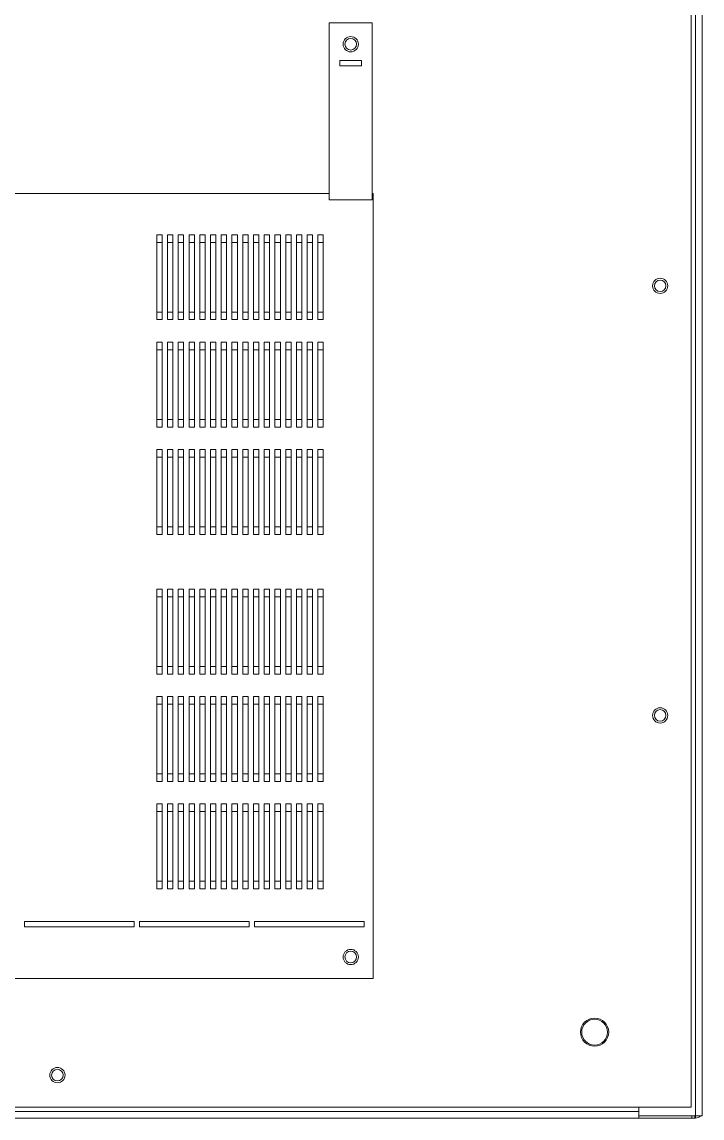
# Model space of a CAD drawing. Extents: x 758840 to 1108724, y -102573 to 143521.
# Drawn here: x 877386 to 877702, y 66433 to 66943 of the extents above; entities that cross this region are included whole.
import ezdxf

# ---------------------------------------------------------------- set-up
doc = ezdxf.new("R2010")
doc.units = 0
doc.header["$LTSCALE"] = 1000
doc.header["$MEASUREMENT"] = 0
doc.layers.add('02电气-设备', color=255, linetype='Continuous')

# ---------------------------------------------------------------- blocks, each defined once
blk = doc.blocks.new('低压总进线柜')
at = {"linetype": 'Continuous', "lineweight": 15}
for p, q in [((1194, 1189.8), (1194, 1)), ((1197, 1), (1197, 1189.8)), ((1192, 717.5), (1192, 5)), ((1023.5, 427.5), (1023.5, 510)), ((1023.5, 510), (1043.5, 510)), ((1043.5, 510), (1043.5, 427.5)), ((1028.5, 490), (1028.5, 492.5)), ((1028.5, 492.5), (1038.5, 492.5)), ((1038.5, 490), (1028.5, 490)), ((1038.5, 492.5), (1038.5, 490)), ((837.38, 430.5), (1023.5, 430.5)), ((1043.5, 430.5), (1044, 430.5)), ((1044, 430.5), (1044, 65)), ((1043.5, 427.5), (1023.5, 427.5)), ((945.75, 411.24), (943.25, 411.24)), ((943.25, 407.74), (943.25, 411.24)), ((945.75, 407.74), (945.75, 411.24)), ((950.75, 411.24), (948.25, 411.24)), ((948.25, 407.74), (948.25, 411.24)), ((950.75, 407.74), (950.75, 411.24)), ((955.75, 411.24), (953.25, 411.24)), ((953.25, 407.74), (953.25, 411.24)), ((955.75, 407.74), (955.75, 411.24)), ((960.75, 411.24), (958.25, 411.24)), ((958.25, 407.74), (958.25, 411.24)), ((960.75, 407.74), (960.75, 411.24)), ((965.75, 411.24), (963.25, 411.24)), ((963.25, 407.74), (963.25, 411.24)), ((965.75, 407.74), (965.75, 411.24)), ((970.75, 411.24), (968.25, 411.24)), ((968.25, 407.74), (968.25, 411.24)), ((970.75, 407.74), (970.75, 411.24)), ((975.75, 411.24), (973.25, 411.24)), ((973.25, 407.74), (973.25, 411.24)), ((975.75, 407.74), (975.75, 411.24)), ((980.75, 411.24), (978.25, 411.24)), ((978.25, 407.74), (978.25, 411.24)), ((980.75, 407.74), (980.75, 411.24)), ((985.75, 411.24), (983.25, 411.24)), ((983.25, 407.74), (983.25, 411.24)), ((985.75, 407.74), (985.75, 411.24)), ((990.75, 411.24), (988.25, 411.24)), ((988.25, 407.74), (988.25, 411.24)), ((990.75, 407.74), (990.75, 411.24)), ((995.75, 411.24), (993.25, 411.24)), ((993.25, 407.74), (993.25, 411.24)), ((995.75, 407.74), (995.75, 411.24)), ((1000.75, 411.24), (998.25, 411.24)), ((998.25, 407.74), (998.25, 411.24)), ((1000.75, 407.74), (1000.75, 411.24)), ((1005.75, 411.24), (1003.25, 411.24)), ((1003.25, 407.74), (1003.25, 411.24)), ((1005.75, 407.74), (1005.75, 411.24)), ((1010.75, 411.24), (1008.25, 411.24)), ((1008.25, 407.74), (1008.25, 411.24)), ((1010.75, 407.74), (1010.75, 411.24)), ((1015.75, 411.24), (1013.25, 411.24)), ((1013.25, 407.74), (1013.25, 411.24)), ((1015.75, 407.74), (1015.75, 411.24)), ((1020.75, 411.24), (1018.25, 411.24)), ((1018.25, 407.74), (1018.25, 411.24)), ((1020.75, 407.74), (1020.75, 411.24)), ((945.75, 407.74), (943.25, 407.74)), ((943.25, 375.26), (943.25, 407.74)), ((945.75, 375.26), (945.75, 407.74)), ((950.75, 407.74), (948.25, 407.74)), ((948.25, 375.26), (948.25, 407.74)), ((950.75, 375.26), (950.75, 407.74)), ((955.75, 407.74), (953.25, 407.74)), ((953.25, 375.26), (953.25, 407.74)), ((955.75, 375.26), (955.75, 407.74)), ((960.75, 407.74), (958.25, 407.74)), ((958.25, 375.26), (958.25, 407.74)), ((960.75, 375.26), (960.75, 407.74)), ((965.75, 407.74), (963.25, 407.74)), ((963.25, 375.26), (963.25, 407.74)), ((965.75, 375.26), (965.75, 407.74)), ((970.75, 407.74), (968.25, 407.74)), ((968.25, 375.26), (968.25, 407.74)), ((970.75, 375.26), (970.75, 407.74)), ((975.75, 407.74), (973.25, 407.74)), ((973.25, 375.26), (973.25, 407.74)), ((975.75, 375.26), (975.75, 407.74)), ((980.75, 407.74), (978.25, 407.74)), ((978.25, 375.26), (978.25, 407.74)), ((980.75, 375.26), (980.75, 407.74)), ((985.75, 407.74), (983.25, 407.74)), ((983.25, 375.26), (983.25, 407.74)), ((985.75, 375.26), (985.75, 407.74)), ((990.75, 407.74), (988.25, 407.74)), ((988.25, 375.26), (988.25, 407.74)), ((990.75, 375.26), (990.75, 407.74)), ((995.75, 407.74), (993.25, 407.74)), ((993.25, 375.26), (993.25, 407.74)), ((995.75, 375.26), (995.75, 407.74)), ((1000.75, 407.74), (998.25, 407.74)), ((998.25, 375.26), (998.25, 407.74)), ((1000.75, 375.26), (1000.75, 407.74)), ((1005.75, 407.74), (1003.25, 407.74)), ((1003.25, 375.26), (1003.25, 407.74)), ((1005.75, 375.26), (1005.75, 407.74)), ((1010.75, 407.74), (1008.25, 407.74)), ((1008.25, 375.26), (1008.25, 407.74)), ((1010.75, 375.26), (1010.75, 407.74)), ((1015.75, 407.74), (1013.25, 407.74)), ((1013.25, 375.26), (1013.25, 407.74)), ((1015.75, 375.26), (1015.75, 407.74)), ((1020.75, 407.74), (1018.25, 407.74)), ((1018.25, 375.26), (1018.25, 407.74)), ((1020.75, 375.26), (1020.75, 407.74)), ((945.75, 375.26), (943.25, 375.26)), ((943.25, 371.76), (943.25, 375.26)), ((945.75, 371.76), (945.75, 375.26)), ((950.75, 375.26), (948.25, 375.26)), ((948.25, 371.76), (948.25, 375.26)), ((950.75, 371.76), (950.75, 375.26)), ((955.75, 375.26), (953.25, 375.26)), ((953.25, 371.76), (953.25, 375.26)), ((955.75, 371.76), (955.75, 375.26)), ((960.75, 375.26), (958.25, 375.26)), ((958.25, 371.76), (958.25, 375.26)), ((960.75, 371.76), (960.75, 375.26)), ((965.75, 375.26), (963.25, 375.26)), ((963.25, 371.76), (963.25, 375.26)), ((965.75, 371.76), (965.75, 375.26)), ((970.75, 375.26), (968.25, 375.26)), ((968.25, 371.76), (968.25, 375.26)), ((970.75, 371.76), (970.75, 375.26)), ((975.75, 375.26), (973.25, 375.26)), ((973.25, 371.76), (973.25, 375.26)), ((975.75, 371.76), (975.75, 375.26)), ((980.75, 375.26), (978.25, 375.26)), ((978.25, 371.76), (978.25, 375.26)), ((980.75, 371.76), (980.75, 375.26)), ((985.75, 375.26), (983.25, 375.26)), ((983.25, 371.76), (983.25, 375.26)), ((985.75, 371.76), (985.75, 375.26)), ((990.75, 375.26), (988.25, 375.26)), ((988.25, 371.76), (988.25, 375.26)), ((990.75, 371.76), (990.75, 375.26)), ((995.75, 375.26), (993.25, 375.26)), ((993.25, 371.76), (993.25, 375.26)), ((995.75, 371.76), (995.75, 375.26)), ((1000.75, 375.26), (998.25, 375.26)), ((998.25, 371.76), (998.25, 375.26)), ((1000.75, 371.76), (1000.75, 375.26)), ((1005.75, 375.26), (1003.25, 375.26)), ((1003.25, 371.76), (1003.25, 375.26)), ((1005.75, 371.76), (1005.75, 375.26)), ((1010.75, 375.26), (1008.25, 375.26)), ((1008.25, 371.76), (1008.25, 375.26)), ((1010.75, 371.76), (1010.75, 375.26)), ((1015.75, 375.26), (1013.25, 375.26)), ((1013.25, 371.76), (1013.25, 375.26)), ((1015.75, 371.76), (1015.75, 375.26)), ((1020.75, 375.26), (1018.25, 375.26)), ((1018.25, 371.76), (1018.25, 375.26)), ((1020.75, 371.76), (1020.75, 375.26)), ((943.25, 371.76), (945.75, 371.76)), ((948.25, 371.76), (950.75, 371.76)), ((953.25, 371.76), (955.75, 371.76)), ((958.25, 371.76), (960.75, 371.76)), ((963.25, 371.76), (965.75, 371.76)), ((968.25, 371.76), (970.75, 371.76)), ((973.25, 371.76), (975.75, 371.76)), ((978.25, 371.76), (980.75, 371.76)), ((983.25, 371.76), (985.75, 371.76)), ((988.25, 371.76), (990.75, 371.76)), ((993.25, 371.76), (995.75, 371.76)), ((998.25, 371.76), (1000.75, 371.76)), ((1003.25, 371.76), (1005.75, 371.76)), ((1008.25, 371.76), (1010.75, 371.76)), ((1013.25, 371.76), (1015.75, 371.76)), ((1018.25, 371.76), (1020.75, 371.76)), ((945.75, 361.24), (943.25, 361.24)), ((943.25, 357.74), (943.25, 361.24)), ((945.75, 357.74), (943.25, 357.74)), ((943.25, 325.26), (943.25, 357.74)), ((945.75, 357.74), (945.75, 361.24)), ((945.75, 325.26), (945.75, 357.74)), ((950.75, 361.24), (948.25, 361.24)), ((948.25, 357.74), (948.25, 361.24)), ((950.75, 357.74), (948.25, 357.74)), ((948.25, 325.26), (948.25, 357.74)), ((950.75, 357.74), (950.75, 361.24)), ((950.75, 325.26), (950.75, 357.74)), ((955.75, 361.24), (953.25, 361.24)), ((953.25, 357.74), (953.25, 361.24)), ((955.75, 357.74), (953.25, 357.74)), ((953.25, 325.26), (953.25, 357.74)), ((955.75, 357.74), (955.75, 361.24)), ((955.75, 325.26), (955.75, 357.74)), ((960.75, 361.24), (958.25, 361.24)), ((958.25, 357.74), (958.25, 361.24)), ((960.75, 357.74), (958.25, 357.74)), ((958.25, 325.26), (958.25, 357.74)), ((960.75, 357.74), (960.75, 361.24)), ((960.75, 325.26), (960.75, 357.74)), ((965.75, 361.24), (963.25, 361.24)), ((963.25, 357.74), (963.25, 361.24)), ((965.75, 357.74), (963.25, 357.74)), ((963.25, 325.26), (963.25, 357.74)), ((965.75, 357.74), (965.75, 361.24)), ((965.75, 325.26), (965.75, 357.74)), ((970.75, 361.24), (968.25, 361.24)), ((968.25, 357.74), (968.25, 361.24)), ((970.75, 357.74), (968.25, 357.74)), ((968.25, 325.26), (968.25, 357.74)), ((970.75, 357.74), (970.75, 361.24)), ((970.75, 325.26), (970.75, 357.74)), ((975.75, 361.24), (973.25, 361.24)), ((973.25, 357.74), (973.25, 361.24)), ((975.75, 357.74), (973.25, 357.74)), ((973.25, 325.26), (973.25, 357.74)), ((975.75, 357.74), (975.75, 361.24)), ((975.75, 325.26), (975.75, 357.74)), ((980.75, 361.24), (978.25, 361.24)), ((978.25, 357.74), (978.25, 361.24)), ((980.75, 357.74), (978.25, 357.74)), ((978.25, 325.26), (978.25, 357.74)), ((980.75, 357.74), (980.75, 361.24)), ((980.75, 325.26), (980.75, 357.74)), ((985.75, 361.24), (983.25, 361.24)), ((983.25, 357.74), (983.25, 361.24)), ((985.75, 357.74), (983.25, 357.74)), ((983.25, 325.26), (983.25, 357.74)), ((985.75, 357.74), (985.75, 361.24)), ((985.75, 325.26), (985.75, 357.74)), ((990.75, 361.24), (988.25, 361.24)), ((988.25, 357.74), (988.25, 361.24)), ((990.75, 357.74), (988.25, 357.74)), ((988.25, 325.26), (988.25, 357.74)), ((990.75, 357.74), (990.75, 361.24)), ((990.75, 325.26), (990.75, 357.74)), ((995.75, 361.24), (993.25, 361.24)), ((993.25, 357.74), (993.25, 361.24)), ((995.75, 357.74), (993.25, 357.74)), ((993.25, 325.26), (993.25, 357.74)), ((995.75, 357.74), (995.75, 361.24)), ((995.75, 325.26), (995.75, 357.74)), ((1000.75, 361.24), (998.25, 361.24)), ((998.25, 357.74), (998.25, 361.24)), ((1000.75, 357.74), (998.25, 357.74)), ((998.25, 325.26), (998.25, 357.74)), ((1000.75, 357.74), (1000.75, 361.24)), ((1000.75, 325.26), (1000.75, 357.74)), ((1005.75, 361.24), (1003.25, 361.24)), ((1003.25, 357.74), (1003.25, 361.24)), ((1005.75, 357.74), (1003.25, 357.74)), ((1003.25, 325.26), (1003.25, 357.74)), ((1005.75, 357.74), (1005.75, 361.24)), ((1005.75, 325.26), (1005.75, 357.74)), ((1010.75, 361.24), (1008.25, 361.24)), ((1008.25, 357.74), (1008.25, 361.24)), ((1010.75, 357.74), (1008.25, 357.74)), ((1008.25, 325.26), (1008.25, 357.74)), ((1010.75, 357.74), (1010.75, 361.24)), ((1010.75, 325.26), (1010.75, 357.74)), ((1015.75, 361.24), (1013.25, 361.24)), ((1013.25, 357.74), (1013.25, 361.24)), ((1015.75, 357.74), (1013.25, 357.74)), ((1013.25, 325.26), (1013.25, 357.74)), ((1015.75, 357.74), (1015.75, 361.24)), ((1015.75, 325.26), (1015.75, 357.74)), ((1020.75, 361.24), (1018.25, 361.24)), ((1018.25, 357.74), (1018.25, 361.24)), ((1020.75, 357.74), (1018.25, 357.74)), ((1018.25, 325.26), (1018.25, 357.74)), ((1020.75, 357.74), (1020.75, 361.24)), ((1020.75, 325.26), (1020.75, 357.74)), ((945.75, 325.26), (943.25, 325.26)), ((943.25, 321.76), (943.25, 325.26)), ((943.25, 321.76), (945.75, 321.76)), ((945.75, 321.76), (945.75, 325.26)), ((950.75, 325.26), (948.25, 325.26)), ((948.25, 321.76), (948.25, 325.26)), ((948.25, 321.76), (950.75, 321.76)), ((950.75, 321.76), (950.75, 325.26)), ((955.75, 325.26), (953.25, 325.26)), ((953.25, 321.76), (953.25, 325.26)), ((953.25, 321.76), (955.75, 321.76)), ((955.75, 321.76), (955.75, 325.26)), ((960.75, 325.26), (958.25, 325.26)), ((958.25, 321.76), (958.25, 325.26)), ((958.25, 321.76), (960.75, 321.76)), ((960.75, 321.76), (960.75, 325.26)), ((965.75, 325.26), (963.25, 325.26)), ((963.25, 321.76), (963.25, 325.26)), ((963.25, 321.76), (965.75, 321.76)), ((965.75, 321.76), (965.75, 325.26)), ((970.75, 325.26), (968.25, 325.26)), ((968.25, 321.76), (968.25, 325.26)), ((968.25, 321.76), (970.75, 321.76)), ((970.75, 321.76), (970.75, 325.26)), ((975.75, 325.26), (973.25, 325.26)), ((973.25, 321.76), (973.25, 325.26)), ((973.25, 321.76), (975.75, 321.76)), ((975.75, 321.76), (975.75, 325.26)), ((980.75, 325.26), (978.25, 325.26)), ((978.25, 321.76), (978.25, 325.26)), ((978.25, 321.76), (980.75, 321.76)), ((980.75, 321.76), (980.75, 325.26)), ((985.75, 325.26), (983.25, 325.26)), ((983.25, 321.76), (983.25, 325.26)), ((983.25, 321.76), (985.75, 321.76)), ((985.75, 321.76), (985.75, 325.26)), ((990.75, 325.26), (988.25, 325.26)), ((988.25, 321.76), (988.25, 325.26)), ((988.25, 321.76), (990.75, 321.76)), ((990.75, 321.76), (990.75, 325.26)), ((995.75, 325.26), (993.25, 325.26)), ((993.25, 321.76), (993.25, 325.26)), ((993.25, 321.76), (995.75, 321.76)), ((995.75, 321.76), (995.75, 325.26)), ((1000.75, 325.26), (998.25, 325.26)), ((998.25, 321.76), (998.25, 325.26)), ((998.25, 321.76), (1000.75, 321.76)), ((1000.75, 321.76), (1000.75, 325.26)), ((1005.75, 325.26), (1003.25, 325.26)), ((1003.25, 321.76), (1003.25, 325.26)), ((1003.25, 321.76), (1005.75, 321.76)), ((1005.75, 321.76), (1005.75, 325.26)), ((1010.75, 325.26), (1008.25, 325.26)), ((1008.25, 321.76), (1008.25, 325.26)), ((1008.25, 321.76), (1010.75, 321.76)), ((1010.75, 321.76), (1010.75, 325.26)), ((1015.75, 325.26), (1013.25, 325.26)), ((1013.25, 321.76), (1013.25, 325.26)), ((1013.25, 321.76), (1015.75, 321.76)), ((1015.75, 321.76), (1015.75, 325.26)), ((1020.75, 325.26), (1018.25, 325.26)), ((1018.25, 321.76), (1018.25, 325.26)), ((1018.25, 321.76), (1020.75, 321.76)), ((1020.75, 321.76), (1020.75, 325.26)), ((945.75, 311.24), (943.25, 311.24)), ((943.25, 307.74), (943.25, 311.24)), ((945.75, 307.74), (943.25, 307.74)), ((943.25, 275.26), (943.25, 307.74)), ((945.75, 307.74), (945.75, 311.24)), ((945.75, 275.26), (945.75, 307.74)), ((950.75, 311.24), (948.25, 311.24)), ((948.25, 307.74), (948.25, 311.24)), ((950.75, 307.74), (948.25, 307.74)), ((948.25, 275.26), (948.25, 307.74)), ((950.75, 307.74), (950.75, 311.24)), ((950.75, 275.26), (950.75, 307.74)), ((955.75, 311.24), (953.25, 311.24)), ((953.25, 307.74), (953.25, 311.24)), ((955.75, 307.74), (953.25, 307.74)), ((953.25, 275.26), (953.25, 307.74)), ((955.75, 307.74), (955.75, 311.24)), ((955.75, 275.26), (955.75, 307.74)), ((960.75, 311.24), (958.25, 311.24)), ((958.25, 307.74), (958.25, 311.24)), ((960.75, 307.74), (958.25, 307.74)), ((958.25, 275.26), (958.25, 307.74)), ((960.75, 307.74), (960.75, 311.24)), ((960.75, 275.26), (960.75, 307.74)), ((965.75, 311.24), (963.25, 311.24)), ((963.25, 307.74), (963.25, 311.24)), ((965.75, 307.74), (963.25, 307.74)), ((963.25, 275.26), (963.25, 307.74)), ((965.75, 307.74), (965.75, 311.24)), ((965.75, 275.26), (965.75, 307.74)), ((970.75, 311.24), (968.25, 311.24)), ((968.25, 307.74), (968.25, 311.24)), ((970.75, 307.74), (968.25, 307.74)), ((968.25, 275.26), (968.25, 307.74)), ((970.75, 307.74), (970.75, 311.24)), ((970.75, 275.26), (970.75, 307.74)), ((975.75, 311.24), (973.25, 311.24)), ((973.25, 307.74), (973.25, 311.24)), ((975.75, 307.74), (973.25, 307.74)), ((973.25, 275.26), (973.25, 307.74)), ((975.75, 307.74), (975.75, 311.24)), ((975.75, 275.26), (975.75, 307.74)), ((980.75, 311.24), (978.25, 311.24)), ((978.25, 307.74), (978.25, 311.24)), ((980.75, 307.74), (978.25, 307.74)), ((978.25, 275.26), (978.25, 307.74)), ((980.75, 307.74), (980.75, 311.24)), ((980.75, 275.26), (980.75, 307.74)), ((985.75, 311.24), (983.25, 311.24)), ((983.25, 307.74), (983.25, 311.24)), ((985.75, 307.74), (983.25, 307.74)), ((983.25, 275.26), (983.25, 307.74)), ((985.75, 307.74), (985.75, 311.24)), ((985.75, 275.26), (985.75, 307.74)), ((990.75, 311.24), (988.25, 311.24)), ((988.25, 307.74), (988.25, 311.24)), ((990.75, 307.74), (988.25, 307.74)), ((988.25, 275.26), (988.25, 307.74)), ((990.75, 307.74), (990.75, 311.24)), ((990.75, 275.26), (990.75, 307.74)), ((995.75, 311.24), (993.25, 311.24)), ((993.25, 307.74), (993.25, 311.24)), ((995.75, 307.74), (993.25, 307.74)), ((993.25, 275.26), (993.25, 307.74)), ((995.75, 307.74), (995.75, 311.24)), ((995.75, 275.26), (995.75, 307.74)), ((1000.75, 311.24), (998.25, 311.24)), ((998.25, 307.74), (998.25, 311.24)), ((1000.75, 307.74), (998.25, 307.74)), ((998.25, 275.26), (998.25, 307.74)), ((1000.75, 307.74), (1000.75, 311.24)), ((1000.75, 275.26), (1000.75, 307.74)), ((1005.75, 311.24), (1003.25, 311.24)), ((1003.25, 307.74), (1003.25, 311.24)), ((1005.75, 307.74), (1003.25, 307.74)), ((1003.25, 275.26), (1003.25, 307.74)), ((1005.75, 307.74), (1005.75, 311.24)), ((1005.75, 275.26), (1005.75, 307.74)), ((1010.75, 311.24), (1008.25, 311.24)), ((1008.25, 307.74), (1008.25, 311.24)), ((1010.75, 307.74), (1008.25, 307.74)), ((1008.25, 275.26), (1008.25, 307.74)), ((1010.75, 307.74), (1010.75, 311.24)), ((1010.75, 275.26), (1010.75, 307.74)), ((1015.75, 311.24), (1013.25, 311.24)), ((1013.25, 307.74), (1013.25, 311.24)), ((1015.75, 307.74), (1013.25, 307.74)), ((1013.25, 275.26), (1013.25, 307.74)), ((1015.75, 307.74), (1015.75, 311.24)), ((1015.75, 275.26), (1015.75, 307.74)), ((1020.75, 311.24), (1018.25, 311.24)), ((1018.25, 307.74), (1018.25, 311.24)), ((1020.75, 307.74), (1018.25, 307.74)), ((1018.25, 275.26), (1018.25, 307.74)), ((1020.75, 307.74), (1020.75, 311.24)), ((1020.75, 275.26), (1020.75, 307.74)), ((945.75, 275.26), (943.25, 275.26)), ((943.25, 271.76), (943.25, 275.26)), ((943.25, 271.76), (945.75, 271.76)), ((945.75, 271.76), (945.75, 275.26)), ((950.75, 275.26), (948.25, 275.26)), ((948.25, 271.76), (948.25, 275.26)), ((948.25, 271.76), (950.75, 271.76)), ((950.75, 271.76), (950.75, 275.26)), ((955.75, 275.26), (953.25, 275.26)), ((953.25, 271.76), (953.25, 275.26)), ((953.25, 271.76), (955.75, 271.76)), ((955.75, 271.76), (955.75, 275.26)), ((960.75, 275.26), (958.25, 275.26)), ((958.25, 271.76), (958.25, 275.26)), ((958.25, 271.76), (960.75, 271.76)), ((960.75, 271.76), (960.75, 275.26)), ((965.75, 275.26), (963.25, 275.26)), ((963.25, 271.76), (963.25, 275.26)), ((963.25, 271.76), (965.75, 271.76)), ((965.75, 271.76), (965.75, 275.26)), ((970.75, 275.26), (968.25, 275.26)), ((968.25, 271.76), (968.25, 275.26)), ((968.25, 271.76), (970.75, 271.76)), ((970.75, 271.76), (970.75, 275.26)), ((975.75, 275.26), (973.25, 275.26)), ((973.25, 271.76), (973.25, 275.26)), ((973.25, 271.76), (975.75, 271.76)), ((975.75, 271.76), (975.75, 275.26)), ((980.75, 275.26), (978.25, 275.26)), ((978.25, 271.76), (978.25, 275.26)), ((978.25, 271.76), (980.75, 271.76)), ((980.75, 271.76), (980.75, 275.26)), ((985.75, 275.26), (983.25, 275.26)), ((983.25, 271.76), (983.25, 275.26)), ((983.25, 271.76), (985.75, 271.76)), ((985.75, 271.76), (985.75, 275.26)), ((990.75, 275.26), (988.25, 275.26)), ((988.25, 271.76), (988.25, 275.26)), ((988.25, 271.76), (990.75, 271.76)), ((990.75, 271.76), (990.75, 275.26)), ((995.75, 275.26), (993.25, 275.26)), ((993.25, 271.76), (993.25, 275.26)), ((993.25, 271.76), (995.75, 271.76)), ((995.75, 271.76), (995.75, 275.26)), ((1000.75, 275.26), (998.25, 275.26)), ((998.25, 271.76), (998.25, 275.26)), ((998.25, 271.76), (1000.75, 271.76)), ((1000.75, 271.76), (1000.75, 275.26)), ((1005.75, 275.26), (1003.25, 275.26)), ((1003.25, 271.76), (1003.25, 275.26)), ((1003.25, 271.76), (1005.75, 271.76)), ((1005.75, 271.76), (1005.75, 275.26)), ((1010.75, 275.26), (1008.25, 275.26)), ((1008.25, 271.76), (1008.25, 275.26)), ((1008.25, 271.76), (1010.75, 271.76)), ((1010.75, 271.76), (1010.75, 275.26)), ((1015.75, 275.26), (1013.25, 275.26)), ((1013.25, 271.76), (1013.25, 275.26)), ((1013.25, 271.76), (1015.75, 271.76)), ((1015.75, 271.76), (1015.75, 275.26)), ((1020.75, 275.26), (1018.25, 275.26)), ((1018.25, 271.76), (1018.25, 275.26)), ((1018.25, 271.76), (1020.75, 271.76)), ((1020.75, 271.76), (1020.75, 275.26)), ((943.25, 242.74), (943.25, 246.24)), ((945.75, 246.24), (943.25, 246.24)), ((945.75, 242.74), (945.75, 246.24)), ((948.25, 242.74), (948.25, 246.24)), ((950.75, 246.24), (948.25, 246.24)), ((950.75, 242.74), (950.75, 246.24)), ((953.25, 242.74), (953.25, 246.24)), ((955.75, 246.24), (953.25, 246.24)), ((955.75, 242.74), (955.75, 246.24)), ((958.25, 242.74), (958.25, 246.24)), ((960.75, 246.24), (958.25, 246.24)), ((960.75, 242.74), (960.75, 246.24)), ((963.25, 242.74), (963.25, 246.24)), ((965.75, 246.24), (963.25, 246.24)), ((965.75, 242.74), (965.75, 246.24)), ((968.25, 242.74), (968.25, 246.24)), ((970.75, 246.24), (968.25, 246.24)), ((970.75, 242.74), (970.75, 246.24)), ((973.25, 242.74), (973.25, 246.24)), ((975.75, 246.24), (973.25, 246.24)), ((975.75, 242.74), (975.75, 246.24)), ((978.25, 242.74), (978.25, 246.24)), ((980.75, 246.24), (978.25, 246.24)), ((980.75, 242.74), (980.75, 246.24)), ((983.25, 242.74), (983.25, 246.24)), ((985.75, 246.24), (983.25, 246.24)), ((985.75, 242.74), (985.75, 246.24)), ((988.25, 242.74), (988.25, 246.24)), ((990.75, 246.24), (988.25, 246.24)), ((990.75, 242.74), (990.75, 246.24)), ((993.25, 242.74), (993.25, 246.24)), ((995.75, 246.24), (993.25, 246.24)), ((995.75, 242.74), (995.75, 246.24)), ((998.25, 242.74), (998.25, 246.24)), ((1000.75, 246.24), (998.25, 246.24)), ((1000.75, 242.74), (1000.75, 246.24)), ((1003.25, 242.74), (1003.25, 246.24)), ((1005.75, 246.24), (1003.25, 246.24)), ((1005.75, 242.74), (1005.75, 246.24)), ((1008.25, 242.74), (1008.25, 246.24)), ((1010.75, 246.24), (1008.25, 246.24)), ((1010.75, 242.74), (1010.75, 246.24)), ((1013.25, 242.74), (1013.25, 246.24)), ((1015.75, 246.24), (1013.25, 246.24)), ((1015.75, 242.74), (1015.75, 246.24)), ((1018.25, 242.74), (1018.25, 246.24)), ((1020.75, 246.24), (1018.25, 246.24)), ((1020.75, 242.74), (1020.75, 246.24)), ((945.75, 242.74), (943.25, 242.74)), ((943.25, 210.26), (943.25, 242.74)), ((945.75, 210.26), (945.75, 242.74)), ((950.75, 242.74), (948.25, 242.74)), ((948.25, 210.26), (948.25, 242.74)), ((950.75, 210.26), (950.75, 242.74)), ((955.75, 242.74), (953.25, 242.74)), ((953.25, 210.26), (953.25, 242.74)), ((955.75, 210.26), (955.75, 242.74)), ((960.75, 242.74), (958.25, 242.74)), ((958.25, 210.26), (958.25, 242.74)), ((960.75, 210.26), (960.75, 242.74)), ((965.75, 242.74), (963.25, 242.74)), ((963.25, 210.26), (963.25, 242.74)), ((965.75, 210.26), (965.75, 242.74)), ((970.75, 242.74), (968.25, 242.74)), ((968.25, 210.26), (968.25, 242.74)), ((970.75, 210.26), (970.75, 242.74)), ((975.75, 242.74), (973.25, 242.74)), ((973.25, 210.26), (973.25, 242.74)), ((975.75, 210.26), (975.75, 242.74)), ((980.75, 242.74), (978.25, 242.74)), ((978.25, 210.26), (978.25, 242.74)), ((980.75, 210.26), (980.75, 242.74)), ((985.75, 242.74), (983.25, 242.74)), ((983.25, 210.26), (983.25, 242.74)), ((985.75, 210.26), (985.75, 242.74)), ((990.75, 242.74), (988.25, 242.74)), ((988.25, 210.26), (988.25, 242.74)), ((990.75, 210.26), (990.75, 242.74)), ((995.75, 242.74), (993.25, 242.74)), ((993.25, 210.26), (993.25, 242.74)), ((995.75, 210.26), (995.75, 242.74)), ((1000.75, 242.74), (998.25, 242.74)), ((998.25, 210.26), (998.25, 242.74)), ((1000.75, 210.26), (1000.75, 242.74)), ((1005.75, 242.74), (1003.25, 242.74)), ((1003.25, 210.26), (1003.25, 242.74)), ((1005.75, 210.26), (1005.75, 242.74)), ((1010.75, 242.74), (1008.25, 242.74)), ((1008.25, 210.26), (1008.25, 242.74)), ((1010.75, 210.26), (1010.75, 242.74)), ((1015.75, 242.74), (1013.25, 242.74)), ((1013.25, 210.26), (1013.25, 242.74)), ((1015.75, 210.26), (1015.75, 242.74)), ((1020.75, 242.74), (1018.25, 242.74)), ((1018.25, 210.26), (1018.25, 242.74)), ((1020.75, 210.26), (1020.75, 242.74)), ((945.75, 210.26), (943.25, 210.26)), ((943.25, 206.76), (943.25, 210.26)), ((945.75, 206.76), (945.75, 210.26)), ((950.75, 210.26), (948.25, 210.26)), ((948.25, 206.76), (948.25, 210.26)), ((950.75, 206.76), (950.75, 210.26)), ((955.75, 210.26), (953.25, 210.26)), ((953.25, 206.76), (953.25, 210.26)), ((955.75, 206.76), (955.75, 210.26)), ((960.75, 210.26), (958.25, 210.26)), ((958.25, 206.76), (958.25, 210.26)), ((960.75, 206.76), (960.75, 210.26)), ((965.75, 210.26), (963.25, 210.26)), ((963.25, 206.76), (963.25, 210.26)), ((965.75, 206.76), (965.75, 210.26)), ((970.75, 210.26), (968.25, 210.26)), ((968.25, 206.76), (968.25, 210.26)), ((970.75, 206.76), (970.75, 210.26)), ((975.75, 210.26), (973.25, 210.26)), ((973.25, 206.76), (973.25, 210.26)), ((975.75, 206.76), (975.75, 210.26)), ((980.75, 210.26), (978.25, 210.26)), ((978.25, 206.76), (978.25, 210.26)), ((980.75, 206.76), (980.75, 210.26)), ((985.75, 210.26), (983.25, 210.26)), ((983.25, 206.76), (983.25, 210.26)), ((985.75, 206.76), (985.75, 210.26)), ((990.75, 210.26), (988.25, 210.26)), ((988.25, 206.76), (988.25, 210.26)), ((990.75, 206.76), (990.75, 210.26)), ((995.75, 210.26), (993.25, 210.26)), ((993.25, 206.76), (993.25, 210.26)), ((995.75, 206.76), (995.75, 210.26)), ((1000.75, 210.26), (998.25, 210.26)), ((998.25, 206.76), (998.25, 210.26)), ((1000.75, 206.76), (1000.75, 210.26)), ((1005.75, 210.26), (1003.25, 210.26)), ((1003.25, 206.76), (1003.25, 210.26)), ((1005.75, 206.76), (1005.75, 210.26)), ((1010.75, 210.26), (1008.25, 210.26)), ((1008.25, 206.76), (1008.25, 210.26)), ((1010.75, 206.76), (1010.75, 210.26)), ((1015.75, 210.26), (1013.25, 210.26)), ((1013.25, 206.76), (1013.25, 210.26)), ((1015.75, 206.76), (1015.75, 210.26)), ((1020.75, 210.26), (1018.25, 210.26)), ((1018.25, 206.76), (1018.25, 210.26)), ((1020.75, 206.76), (1020.75, 210.26)), ((943.25, 206.76), (945.75, 206.76)), ((948.25, 206.76), (950.75, 206.76)), ((953.25, 206.76), (955.75, 206.76)), ((958.25, 206.76), (960.75, 206.76)), ((963.25, 206.76), (965.75, 206.76)), ((968.25, 206.76), (970.75, 206.76)), ((973.25, 206.76), (975.75, 206.76)), ((978.25, 206.76), (980.75, 206.76)), ((983.25, 206.76), (985.75, 206.76)), ((988.25, 206.76), (990.75, 206.76)), ((993.25, 206.76), (995.75, 206.76)), ((998.25, 206.76), (1000.75, 206.76)), ((1003.25, 206.76), (1005.75, 206.76)), ((1008.25, 206.76), (1010.75, 206.76)), ((1013.25, 206.76), (1015.75, 206.76)), ((1018.25, 206.76), (1020.75, 206.76)), ((943.25, 192.74), (943.25, 196.24)), ((945.75, 196.24), (943.25, 196.24)), ((945.75, 192.74), (945.75, 196.24)), ((948.25, 192.74), (948.25, 196.24)), ((950.75, 196.24), (948.25, 196.24)), ((950.75, 192.74), (950.75, 196.24)), ((953.25, 192.74), (953.25, 196.24)), ((955.75, 196.24), (953.25, 196.24)), ((955.75, 192.74), (955.75, 196.24)), ((958.25, 192.74), (958.25, 196.24)), ((960.75, 196.24), (958.25, 196.24)), ((960.75, 192.74), (960.75, 196.24)), ((963.25, 192.74), (963.25, 196.24)), ((965.75, 196.24), (963.25, 196.24)), ((965.75, 192.74), (965.75, 196.24)), ((968.25, 192.74), (968.25, 196.24)), ((970.75, 196.24), (968.25, 196.24)), ((970.75, 192.74), (970.75, 196.24)), ((973.25, 192.74), (973.25, 196.24)), ((975.75, 196.24), (973.25, 196.24)), ((975.75, 192.74), (975.75, 196.24)), ((978.25, 192.74), (978.25, 196.24)), ((980.75, 196.24), (978.25, 196.24)), ((980.75, 192.74), (980.75, 196.24)), ((983.25, 192.74), (983.25, 196.24)), ((985.75, 196.24), (983.25, 196.24)), ((985.75, 192.74), (985.75, 196.24)), ((988.25, 192.74), (988.25, 196.24)), ((990.75, 196.24), (988.25, 196.24)), ((990.75, 192.74), (990.75, 196.24)), ((993.25, 192.74), (993.25, 196.24)), ((995.75, 196.24), (993.25, 196.24)), ((995.75, 192.74), (995.75, 196.24)), ((998.25, 192.74), (998.25, 196.24)), ((1000.75, 196.24), (998.25, 196.24)), ((1000.75, 192.74), (1000.75, 196.24)), ((1003.25, 192.74), (1003.25, 196.24)), ((1005.75, 196.24), (1003.25, 196.24)), ((1005.75, 192.74), (1005.75, 196.24)), ((1008.25, 192.74), (1008.25, 196.24)), ((1010.75, 196.24), (1008.25, 196.24)), ((1010.75, 192.74), (1010.75, 196.24)), ((1013.25, 192.74), (1013.25, 196.24)), ((1015.75, 196.24), (1013.25, 196.24)), ((1015.75, 192.74), (1015.75, 196.24)), ((1018.25, 192.74), (1018.25, 196.24)), ((1020.75, 196.24), (1018.25, 196.24)), ((1020.75, 192.74), (1020.75, 196.24)), ((945.75, 192.74), (943.25, 192.74)), ((943.25, 160.26), (943.25, 192.74)), ((945.75, 160.26), (945.75, 192.74)), ((950.75, 192.74), (948.25, 192.74)), ((948.25, 160.26), (948.25, 192.74)), ((950.75, 160.26), (950.75, 192.74)), ((955.75, 192.74), (953.25, 192.74)), ((953.25, 160.26), (953.25, 192.74)), ((955.75, 160.26), (955.75, 192.74)), ((960.75, 192.74), (958.25, 192.74)), ((958.25, 160.26), (958.25, 192.74)), ((960.75, 160.26), (960.75, 192.74)), ((965.75, 192.74), (963.25, 192.74)), ((963.25, 160.26), (963.25, 192.74)), ((965.75, 160.26), (965.75, 192.74)), ((970.75, 192.74), (968.25, 192.74)), ((968.25, 160.26), (968.25, 192.74)), ((970.75, 160.26), (970.75, 192.74)), ((975.75, 192.74), (973.25, 192.74)), ((973.25, 160.26), (973.25, 192.74)), ((975.75, 160.26), (975.75, 192.74)), ((980.75, 192.74), (978.25, 192.74)), ((978.25, 160.26), (978.25, 192.74)), ((980.75, 160.26), (980.75, 192.74)), ((985.75, 192.74), (983.25, 192.74)), ((983.25, 160.26), (983.25, 192.74)), ((985.75, 160.26), (985.75, 192.74)), ((990.75, 192.74), (988.25, 192.74)), ((988.25, 160.26), (988.25, 192.74)), ((990.75, 160.26), (990.75, 192.74)), ((995.75, 192.74), (993.25, 192.74)), ((993.25, 160.26), (993.25, 192.74)), ((995.75, 160.26), (995.75, 192.74)), ((1000.75, 192.74), (998.25, 192.74)), ((998.25, 160.26), (998.25, 192.74)), ((1000.75, 160.26), (1000.75, 192.74)), ((1005.75, 192.74), (1003.25, 192.74)), ((1003.25, 160.26), (1003.25, 192.74)), ((1005.75, 160.26), (1005.75, 192.74)), ((1010.75, 192.74), (1008.25, 192.74)), ((1008.25, 160.26), (1008.25, 192.74)), ((1010.75, 160.26), (1010.75, 192.74)), ((1015.75, 192.74), (1013.25, 192.74)), ((1013.25, 160.26), (1013.25, 192.74)), ((1015.75, 160.26), (1015.75, 192.74)), ((1020.75, 192.74), (1018.25, 192.74)), ((1018.25, 160.26), (1018.25, 192.74)), ((1020.75, 160.26), (1020.75, 192.74)), ((945.75, 160.26), (943.25, 160.26)), ((943.25, 156.76), (943.25, 160.26)), ((945.75, 156.76), (945.75, 160.26)), ((950.75, 160.26), (948.25, 160.26)), ((948.25, 156.76), (948.25, 160.26)), ((950.75, 156.76), (950.75, 160.26)), ((955.75, 160.26), (953.25, 160.26)), ((953.25, 156.76), (953.25, 160.26)), ((955.75, 156.76), (955.75, 160.26)), ((960.75, 160.26), (958.25, 160.26)), ((958.25, 156.76), (958.25, 160.26)), ((960.75, 156.76), (960.75, 160.26)), ((965.75, 160.26), (963.25, 160.26)), ((963.25, 156.76), (963.25, 160.26)), ((965.75, 156.76), (965.75, 160.26)), ((970.75, 160.26), (968.25, 160.26)), ((968.25, 156.76), (968.25, 160.26)), ((970.75, 156.76), (970.75, 160.26)), ((975.75, 160.26), (973.25, 160.26)), ((973.25, 156.76), (973.25, 160.26)), ((975.75, 156.76), (975.75, 160.26)), ((980.75, 160.26), (978.25, 160.26)), ((978.25, 156.76), (978.25, 160.26)), ((980.75, 156.76), (980.75, 160.26)), ((985.75, 160.26), (983.25, 160.26)), ((983.25, 156.76), (983.25, 160.26)), ((985.75, 156.76), (985.75, 160.26)), ((990.75, 160.26), (988.25, 160.26)), ((988.25, 156.76), (988.25, 160.26)), ((990.75, 156.76), (990.75, 160.26)), ((995.75, 160.26), (993.25, 160.26)), ((993.25, 156.76), (993.25, 160.26)), ((995.75, 156.76), (995.75, 160.26)), ((1000.75, 160.26), (998.25, 160.26)), ((998.25, 156.76), (998.25, 160.26)), ((1000.75, 156.76), (1000.75, 160.26)), ((1005.75, 160.26), (1003.25, 160.26)), ((1003.25, 156.76), (1003.25, 160.26)), ((1005.75, 156.76), (1005.75, 160.26)), ((1010.75, 160.26), (1008.25, 160.26)), ((1008.25, 156.76), (1008.25, 160.26)), ((1010.75, 156.76), (1010.75, 160.26)), ((1015.75, 160.26), (1013.25, 160.26)), ((1013.25, 156.76), (1013.25, 160.26)), ((1015.75, 156.76), (1015.75, 160.26)), ((1020.75, 160.26), (1018.25, 160.26)), ((1018.25, 156.76), (1018.25, 160.26)), ((1020.75, 156.76), (1020.75, 160.26)), ((943.25, 156.76), (945.75, 156.76)), ((948.25, 156.76), (950.75, 156.76)), ((953.25, 156.76), (955.75, 156.76)), ((958.25, 156.76), (960.75, 156.76)), ((963.25, 156.76), (965.75, 156.76)), ((968.25, 156.76), (970.75, 156.76)), ((973.25, 156.76), (975.75, 156.76)), ((978.25, 156.76), (980.75, 156.76)), ((983.25, 156.76), (985.75, 156.76)), ((988.25, 156.76), (990.75, 156.76)), ((993.25, 156.76), (995.75, 156.76)), ((998.25, 156.76), (1000.75, 156.76)), ((1003.25, 156.76), (1005.75, 156.76)), ((1008.25, 156.76), (1010.75, 156.76)), ((1013.25, 156.76), (1015.75, 156.76)), ((1018.25, 156.76), (1020.75, 156.76)), ((943.25, 142.74), (943.25, 146.24)), ((945.75, 146.24), (943.25, 146.24)), ((945.75, 142.74), (945.75, 146.24)), ((948.25, 142.74), (948.25, 146.24)), ((950.75, 146.24), (948.25, 146.24)), ((950.75, 142.74), (950.75, 146.24)), ((953.25, 142.74), (953.25, 146.24)), ((955.75, 146.24), (953.25, 146.24)), ((955.75, 142.74), (955.75, 146.24)), ((958.25, 142.74), (958.25, 146.24)), ((960.75, 146.24), (958.25, 146.24)), ((960.75, 142.74), (960.75, 146.24)), ((963.25, 142.74), (963.25, 146.24)), ((965.75, 146.24), (963.25, 146.24)), ((965.75, 142.74), (965.75, 146.24)), ((968.25, 142.74), (968.25, 146.24)), ((970.75, 146.24), (968.25, 146.24)), ((970.75, 142.74), (970.75, 146.24)), ((973.25, 142.74), (973.25, 146.24)), ((975.75, 146.24), (973.25, 146.24)), ((975.75, 142.74), (975.75, 146.24)), ((978.25, 142.74), (978.25, 146.24)), ((980.75, 146.24), (978.25, 146.24)), ((980.75, 142.74), (980.75, 146.24)), ((983.25, 142.74), (983.25, 146.24)), ((985.75, 146.24), (983.25, 146.24)), ((985.75, 142.74), (985.75, 146.24)), ((988.25, 142.74), (988.25, 146.24)), ((990.75, 146.24), (988.25, 146.24)), ((990.75, 142.74), (990.75, 146.24)), ((993.25, 142.74), (993.25, 146.24)), ((995.75, 146.24), (993.25, 146.24)), ((995.75, 142.74), (995.75, 146.24)), ((998.25, 142.74), (998.25, 146.24)), ((1000.75, 146.24), (998.25, 146.24)), ((1000.75, 142.74), (1000.75, 146.24)), ((1003.25, 142.74), (1003.25, 146.24)), ((1005.75, 146.24), (1003.25, 146.24)), ((1005.75, 142.74), (1005.75, 146.24)), ((1008.25, 142.74), (1008.25, 146.24)), ((1010.75, 146.24), (1008.25, 146.24)), ((1010.75, 142.74), (1010.75, 146.24)), ((1013.25, 142.74), (1013.25, 146.24)), ((1015.75, 146.24), (1013.25, 146.24)), ((1015.75, 142.74), (1015.75, 146.24)), ((1018.25, 142.74), (1018.25, 146.24)), ((1020.75, 146.24), (1018.25, 146.24)), ((1020.75, 142.74), (1020.75, 146.24)), ((945.75, 142.74), (943.25, 142.74)), ((943.25, 110.26), (943.25, 142.74)), ((945.75, 110.26), (945.75, 142.74)), ((950.75, 142.74), (948.25, 142.74)), ((948.25, 110.26), (948.25, 142.74)), ((950.75, 110.26), (950.75, 142.74)), ((955.75, 142.74), (953.25, 142.74)), ((953.25, 110.26), (953.25, 142.74)), ((955.75, 110.26), (955.75, 142.74)), ((960.75, 142.74), (958.25, 142.74)), ((958.25, 110.26), (958.25, 142.74)), ((960.75, 110.26), (960.75, 142.74)), ((965.75, 142.74), (963.25, 142.74)), ((963.25, 110.26), (963.25, 142.74)), ((965.75, 110.26), (965.75, 142.74)), ((970.75, 142.74), (968.25, 142.74)), ((968.25, 110.26), (968.25, 142.74)), ((970.75, 110.26), (970.75, 142.74)), ((975.75, 142.74), (973.25, 142.74)), ((973.25, 110.26), (973.25, 142.74)), ((975.75, 110.26), (975.75, 142.74)), ((980.75, 142.74), (978.25, 142.74)), ((978.25, 110.26), (978.25, 142.74)), ((980.75, 110.26), (980.75, 142.74)), ((985.75, 142.74), (983.25, 142.74)), ((983.25, 110.26), (983.25, 142.74)), ((985.75, 110.26), (985.75, 142.74)), ((990.75, 142.74), (988.25, 142.74)), ((988.25, 110.26), (988.25, 142.74)), ((990.75, 110.26), (990.75, 142.74)), ((995.75, 142.74), (993.25, 142.74)), ((993.25, 110.26), (993.25, 142.74)), ((995.75, 110.26), (995.75, 142.74)), ((1000.75, 142.74), (998.25, 142.74)), ((998.25, 110.26), (998.25, 142.74)), ((1000.75, 110.26), (1000.75, 142.74)), ((1005.75, 142.74), (1003.25, 142.74)), ((1003.25, 110.26), (1003.25, 142.74)), ((1005.75, 110.26), (1005.75, 142.74)), ((1010.75, 142.74), (1008.25, 142.74)), ((1008.25, 110.26), (1008.25, 142.74)), ((1010.75, 110.26), (1010.75, 142.74)), ((1015.75, 142.74), (1013.25, 142.74)), ((1013.25, 110.26), (1013.25, 142.74)), ((1015.75, 110.26), (1015.75, 142.74)), ((1020.75, 142.74), (1018.25, 142.74)), ((1018.25, 110.26), (1018.25, 142.74)), ((1020.75, 110.26), (1020.75, 142.74)), ((945.75, 110.26), (943.25, 110.26)), ((943.25, 106.76), (943.25, 110.26)), ((945.75, 106.76), (945.75, 110.26)), ((950.75, 110.26), (948.25, 110.26)), ((948.25, 106.76), (948.25, 110.26)), ((950.75, 106.76), (950.75, 110.26)), ((955.75, 110.26), (953.25, 110.26)), ((953.25, 106.76), (953.25, 110.26)), ((955.75, 106.76), (955.75, 110.26)), ((960.75, 110.26), (958.25, 110.26)), ((958.25, 106.76), (958.25, 110.26)), ((960.75, 106.76), (960.75, 110.26)), ((965.75, 110.26), (963.25, 110.26)), ((963.25, 106.76), (963.25, 110.26)), ((965.75, 106.76), (965.75, 110.26)), ((970.75, 110.26), (968.25, 110.26)), ((968.25, 106.76), (968.25, 110.26)), ((970.75, 106.76), (970.75, 110.26)), ((975.75, 110.26), (973.25, 110.26)), ((973.25, 106.76), (973.25, 110.26)), ((975.75, 106.76), (975.75, 110.26)), ((980.75, 110.26), (978.25, 110.26)), ((978.25, 106.76), (978.25, 110.26)), ((980.75, 106.76), (980.75, 110.26)), ((985.75, 110.26), (983.25, 110.26)), ((983.25, 106.76), (983.25, 110.26)), ((985.75, 106.76), (985.75, 110.26)), ((990.75, 110.26), (988.25, 110.26)), ((988.25, 106.76), (988.25, 110.26)), ((990.75, 106.76), (990.75, 110.26)), ((995.75, 110.26), (993.25, 110.26)), ((993.25, 106.76), (993.25, 110.26)), ((995.75, 106.76), (995.75, 110.26)), ((1000.75, 110.26), (998.25, 110.26)), ((998.25, 106.76), (998.25, 110.26)), ((1000.75, 106.76), (1000.75, 110.26)), ((1005.75, 110.26), (1003.25, 110.26)), ((1003.25, 106.76), (1003.25, 110.26)), ((1005.75, 106.76), (1005.75, 110.26)), ((1010.75, 110.26), (1008.25, 110.26)), ((1008.25, 106.76), (1008.25, 110.26)), ((1010.75, 106.76), (1010.75, 110.26)), ((1015.75, 110.26), (1013.25, 110.26)), ((1013.25, 106.76), (1013.25, 110.26)), ((1015.75, 106.76), (1015.75, 110.26)), ((1020.75, 110.26), (1018.25, 110.26)), ((1018.25, 106.76), (1018.25, 110.26)), ((1020.75, 106.76), (1020.75, 110.26)), ((943.25, 106.76), (945.75, 106.76)), ((948.25, 106.76), (950.75, 106.76)), ((953.25, 106.76), (955.75, 106.76)), ((958.25, 106.76), (960.75, 106.76)), ((963.25, 106.76), (965.75, 106.76)), ((968.25, 106.76), (970.75, 106.76)), ((973.25, 106.76), (975.75, 106.76)), ((978.25, 106.76), (980.75, 106.76)), ((983.25, 106.76), (985.75, 106.76)), ((988.25, 106.76), (990.75, 106.76)), ((993.25, 106.76), (995.75, 106.76)), ((998.25, 106.76), (1000.75, 106.76)), ((1003.25, 106.76), (1005.75, 106.76)), ((1008.25, 106.76), (1010.75, 106.76)), ((1013.25, 106.76), (1015.75, 106.76)), ((1018.25, 106.76), (1020.75, 106.76)), ((881.75, 89), (881.75, 91.5)), ((881.75, 91.5), (932.75, 91.5)), ((932.75, 89), (881.75, 89)), ((932.75, 91.5), (932.75, 89)), ((935.25, 89), (935.25, 91.5)), ((935.25, 91.5), (986.25, 91.5)), ((986.25, 89), (935.25, 89)), ((986.25, 91.5), (986.25, 89)), ((988.75, 89), (988.75, 91.5)), ((988.75, 91.5), (1039.75, 91.5)), ((1039.75, 89), (988.75, 89)), ((1039.75, 91.5), (1039.75, 89)), ((1044, 65), (610, 65)), ((1192, 5), (2, 5)), ((1167.5, 3), (26.5, 3)), ((26.5, 0), (1167.5, 0)), ((1167.5, 5), (1167.5, 1)), ((1167.5, 3), (1167.5, 5)), ((1167.5, 1), (1194, 1)), ((1167.5, 0.04), (1167.5, 1)), ((1167.5, 0), (1167.5, 0.04)), ((1192.2, 0), (1167.5, 0)), ((1192.2, 0), (1192.2, 1)), ((1193.7, 0), (1192.2, 0)), ((1193.7, 0), (1193.7, 1)), ((1194, 0), (1193.7, 0)), ((1194, 1), (1197, 1)), ((1194, 1), (1194, 0))]:
    blk.add_line(p, q, dxfattribs=at)
for centre, radius in [((1033.5, 500), 3.55), ((1033.5, 500), 2.7), ((1177.5, 387.5), 3.55), ((1177.5, 387.5), 2.7), ((1177.5, 187.5), 3.55), ((1177.5, 187.5), 2.7), ((1033.5, 75), 3.55), ((1033.5, 75), 2.7), ((1147, 40), 6.55), ((1147, 40), 6), ((897, 20), 3.55), ((897, 20), 2.7)]:
    blk.add_circle(centre, radius, dxfattribs=at)
blk.add_arc((1194, 3), 3, 270, 318.1897, dxfattribs=at)
blk = doc.blocks.new('BD4-PAL0101-LVPM-07')
at = {"layer": '02电气-设备', "color": 5, "ltscale": 5}
blk.add_blockref('低压总进线柜', (1923530.05, 708973.19), dxfattribs=at)

msp = doc.modelspace()

# ---------------------------------------------------------------- block references
at = {"layer": '02电气-设备'}
msp.add_blockref('BD4-PAL0101-LVPM-07', (-1047025.03, -642540.59), dxfattribs=at)

doc.saveas('drawing.dxf')
